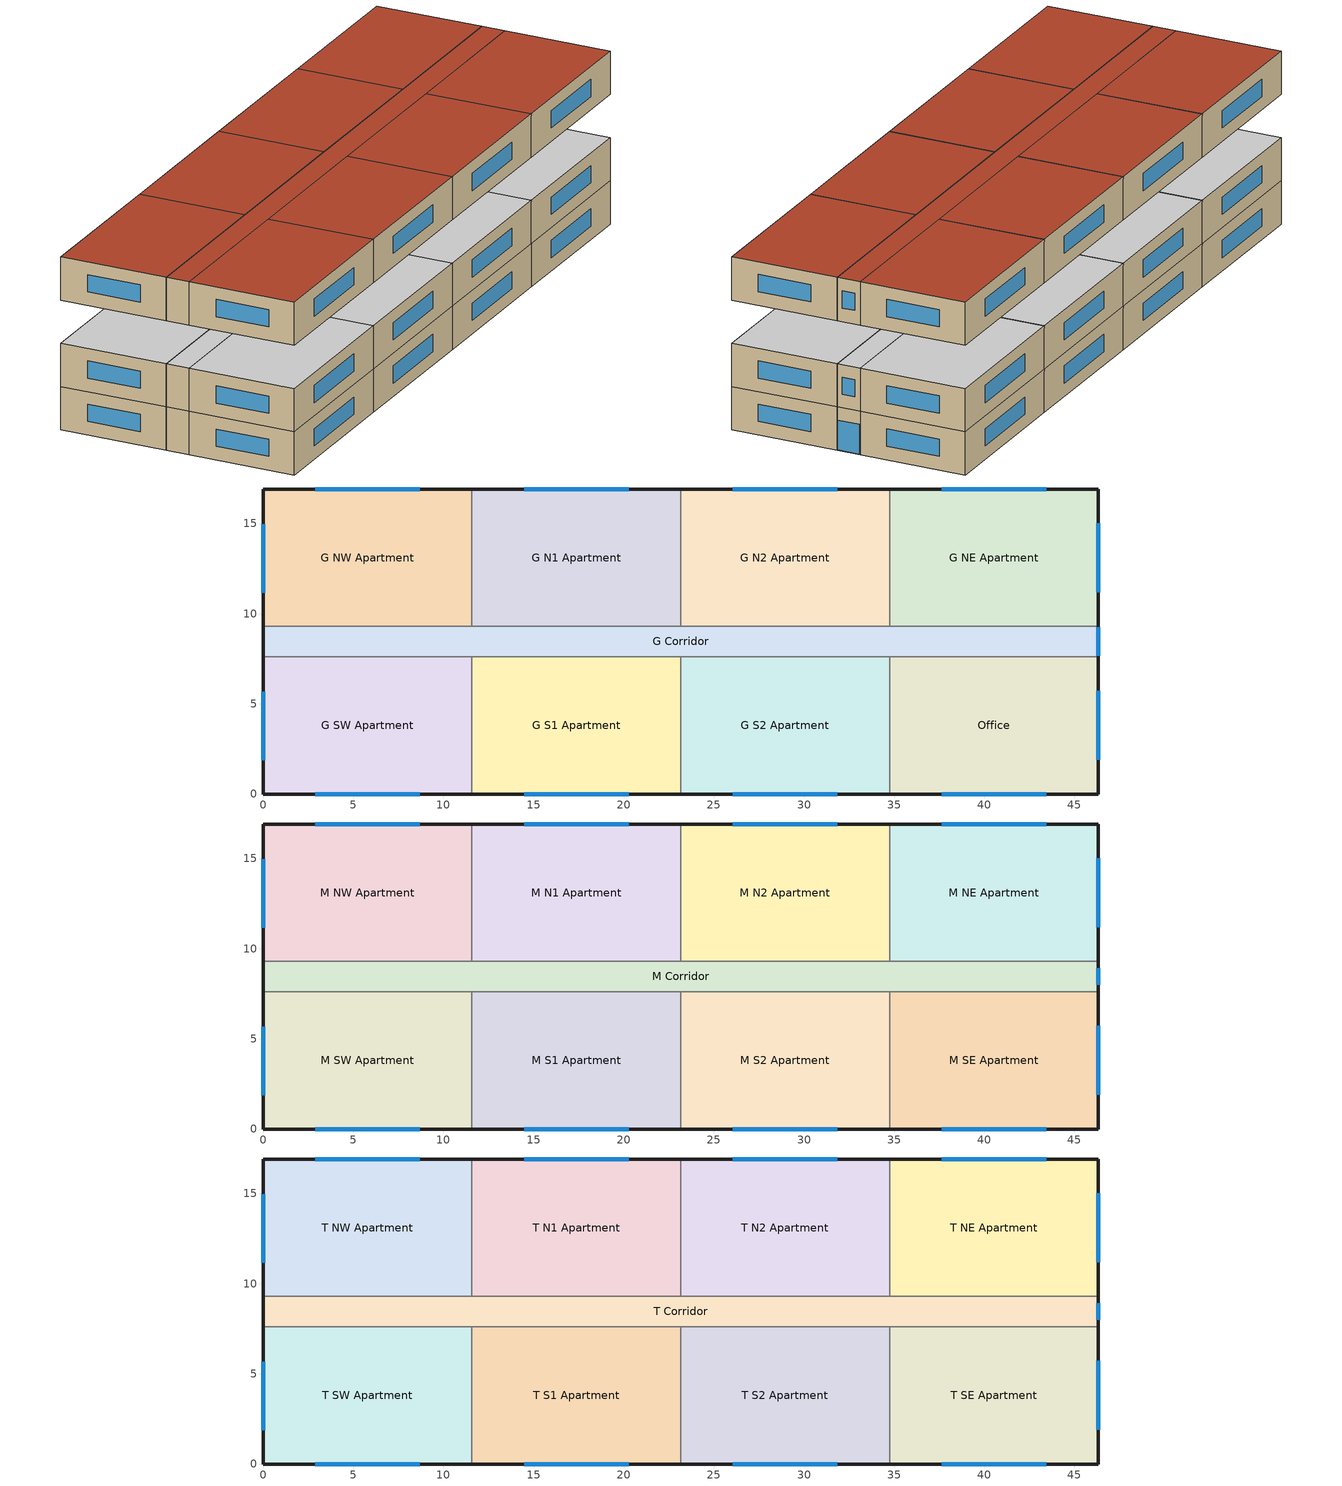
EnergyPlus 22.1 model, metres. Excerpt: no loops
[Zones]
G SW Apartment
 floor ground (gGFloorSWA_Ffactor): 0,7.62 11.58,7.62 11.58,0 0,0 z0
 wall outside (res_ext_wall_grd): 0,7.62 0,0 11.58,0 z0:3.05
 wall to G Corridor (int_wall): 11.58,7.62 0,7.62 z0:3.05
 wall to G S1 Apartment (int_wall): 11.58,0 11.58,7.62 z0:3.05
 window (ResWindow_U_0.5946_SHGC_0.39): 2.9,0 8.69,0 / 0,5.68 0,1.87 z0.95:2.17
 ceiling adiabatic (int_slab_ceiling): 11.58,0 11.58,7.62 0,7.62 0,0 z3.05
G S1 Apartment
 floor ground (gGFloorS1A_Ffactor): 11.58,7.62 23.16,7.62 23.16,0 11.58,0 z0
 wall outside (res_ext_wall_grd): 11.58,0 23.16,0 z0:3.05
 wall to G Corridor (int_wall): 23.16,7.62 11.58,7.62 z0:3.05
 wall to G S2 Apartment (int_wall): 23.16,0 23.16,7.62 z0:3.05
 window (ResWindow_U_0.5946_SHGC_0.39): 14.48,0 20.27,0 z0.95:2.17
 ceiling adiabatic (int_slab_ceiling): 23.16,0 23.16,7.62 11.58,7.62 11.58,0 z3.05
G S2 Apartment
 floor ground (gGFloorS2A_Ffactor): 23.16,7.62 34.75,7.62 34.75,0 23.16,0 z0
 wall outside (res_ext_wall_grd): 23.16,0 34.75,0 z0:3.05
 wall to G Corridor (int_wall): 34.75,7.62 23.16,7.62 z0:3.05
 wall to Office (int_wall): 34.75,0 34.75,7.62 z0:3.05
 window (ResWindow_U_0.5946_SHGC_0.39): 26.06,0 31.85,0 z0.95:2.17
 ceiling adiabatic (int_slab_ceiling): 34.75,0 34.75,7.62 23.16,7.62 23.16,0 z3.05
Office
 floor ground (gGFloorSEA_Ffactor): 34.75,7.62 46.33,7.62 46.33,0 34.75,0 z0
 wall outside (nonres_ext_wall_grd): 34.75,0 46.33,0 46.33,7.62 z0:3.05
 wall to G Corridor (int_wall): 46.33,7.62 34.75,7.62 z0:3.05
 window (NonresWindow_U_0.5946_SHGC_0.25): 37.64,0 43.43,0 / 46.33,1.9 46.33,5.71 z0.95:2.17
 ceiling adiabatic (int_slab_ceiling): 46.33,0 46.33,7.62 34.75,7.62 34.75,0 z3.05
G NW Apartment
 floor ground (gGFloorNWA_Ffactor): 0,16.92 11.58,16.92 11.58,9.3 0,9.3 z0
 wall outside (res_ext_wall_grd): 11.58,16.92 0,16.92 0,9.3 z0:3.05
 wall to G Corridor (int_wall): 0,9.3 11.58,9.3 z0:3.05
 wall to G N1 Apartment (int_wall): 11.58,9.3 11.58,16.92 z0:3.05
 window (ResWindow_U_0.5946_SHGC_0.39): 0,14.97 0,11.16 / 8.69,16.92 2.89,16.92 z0.95:2.17
 ceiling adiabatic (int_slab_ceiling): 11.58,9.3 11.58,16.92 0,16.92 0,9.3 z3.05
G N1 Apartment
 floor ground (gGFloorN1A_Ffactor): 11.58,16.92 23.16,16.92 23.16,9.3 11.58,9.3 z0
 wall outside (res_ext_wall_grd): 23.16,16.92 11.58,16.92 z0:3.05
 wall to G Corridor (int_wall): 11.58,9.3 23.16,9.3 z0:3.05
 wall to G N2 Apartment (int_wall): 23.16,9.3 23.16,16.92 z0:3.05
 window (ResWindow_U_0.5946_SHGC_0.39): 20.27,16.92 14.48,16.92 z0.95:2.17
 ceiling adiabatic (int_slab_ceiling): 23.16,9.3 23.16,16.92 11.58,16.92 11.58,9.3 z3.05
G N2 Apartment
 floor ground (gGFloorN2A_Ffactor): 23.16,16.92 34.75,16.92 34.75,9.3 23.16,9.3 z0
 wall outside (res_ext_wall_grd): 34.75,16.92 23.16,16.92 z0:3.05
 wall to G Corridor (int_wall): 23.16,9.3 34.75,9.3 z0:3.05
 wall to G NE Apartment (int_wall): 34.75,9.3 34.75,16.92 z0:3.05
 window (ResWindow_U_0.5946_SHGC_0.39): 31.85,16.92 26.06,16.92 z0.95:2.17
 ceiling adiabatic (int_slab_ceiling): 34.75,9.3 34.75,16.92 23.16,16.92 23.16,9.3 z3.05
G NE Apartment
 floor ground (gGFloorNEA_Ffactor): 34.75,16.92 46.33,16.92 46.33,9.3 34.75,9.3 z0
 wall outside (res_ext_wall_grd): 46.33,9.3 46.33,16.92 34.75,16.92 z0:3.05
 wall to G Corridor (int_wall): 34.75,9.3 46.33,9.3 z0:3.05
 window (ResWindow_U_0.5946_SHGC_0.39): 46.33,11.2 46.33,15.01 / 43.43,16.92 37.64,16.92 z0.95:2.17
 ceiling adiabatic (int_slab_ceiling): 46.33,9.3 46.33,16.92 34.75,16.92 34.75,9.3 z3.05
G Corridor
 floor ground (gFloorC_Ffactor): 0,9.3 46.33,9.3 46.33,7.62 0,7.62 z0
 wall outside (nonres_ext_wall_grd): 0,9.3 0,7.62 / 46.33,7.62 46.33,9.3 z0:3.05
 window (NonresWindow_U_0.5946_SHGC_0.25): 46.33,7.67 46.33,9.25 z0.03:2.13
 ceiling adiabatic (int_slab_ceiling): 46.33,7.62 46.33,9.3 0,9.3 0,7.62 z3.05
M NW Apartment
 floor adiabatic (ext_slab_8in_with_carpet): 0,16.92 11.58,16.92 11.58,9.3 0,9.3 z3.05
 wall outside (res_ext_wall_mid): 11.58,16.92 0,16.92 0,9.3 z3.05:6.1
 wall to M Corridor (int_wall): 0,9.3 11.58,9.3 z3.05:6.1
 wall to M N1 Apartment (int_wall): 11.58,9.3 11.58,16.92 z3.05:6.1
 window (ResWindow_U_0.5946_SHGC_0.39): 0,14.97 0,11.16 / 8.69,16.92 2.89,16.92 z4:5.22
 ceiling adiabatic (int_slab_ceiling): 11.58,9.3 11.58,16.92 0,16.92 0,9.3 z6.1
M N1 Apartment
 floor adiabatic (ext_slab_8in_with_carpet): 11.58,16.92 23.16,16.92 23.16,9.3 11.58,9.3 z3.05
 wall outside (res_ext_wall_mid): 23.16,16.92 11.58,16.92 z3.05:6.1
 wall to M Corridor (int_wall): 11.58,9.3 23.16,9.3 z3.05:6.1
 wall to M N2 Apartment (int_wall): 23.16,9.3 23.16,16.92 z3.05:6.1
 window (ResWindow_U_0.5946_SHGC_0.39): 20.27,16.92 14.48,16.92 z4:5.22
 ceiling adiabatic (int_slab_ceiling): 23.16,9.3 23.16,16.92 11.58,16.92 11.58,9.3 z6.1
M N2 Apartment
 floor adiabatic (ext_slab_8in_with_carpet): 23.16,16.92 34.75,16.92 34.75,9.3 23.16,9.3 z3.05
 wall outside (res_ext_wall_mid): 34.75,16.92 23.16,16.92 z3.05:6.1
 wall to M Corridor (int_wall): 23.16,9.3 34.75,9.3 z3.05:6.1
 wall to M NE Apartment (int_wall): 34.75,9.3 34.75,16.92 z3.05:6.1
 window (ResWindow_U_0.5946_SHGC_0.39): 31.85,16.92 26.06,16.92 z4:5.22
 ceiling adiabatic (int_slab_ceiling): 34.75,9.3 34.75,16.92 23.16,16.92 23.16,9.3 z6.1
M NE Apartment
 floor adiabatic (ext_slab_8in_with_carpet): 34.75,16.92 46.33,16.92 46.33,9.3 34.75,9.3 z3.05
 wall outside (res_ext_wall_mid): 46.33,9.3 46.33,16.92 34.75,16.92 z3.05:6.1
 wall to M Corridor (int_wall): 34.75,9.3 46.33,9.3 z3.05:6.1
 window (ResWindow_U_0.5946_SHGC_0.39): 46.33,11.2 46.33,15.01 / 43.43,16.92 37.64,16.92 z4:5.22
 ceiling adiabatic (int_slab_ceiling): 46.33,9.3 46.33,16.92 34.75,16.92 34.75,9.3 z6.1
M SW Apartment
 floor adiabatic (ext_slab_8in_with_carpet): 0,7.62 11.58,7.62 11.58,0 0,0 z3.05
 wall outside (res_ext_wall_mid): 0,7.62 0,0 11.58,0 z3.05:6.1
 wall to M Corridor (int_wall): 11.58,7.62 0,7.62 z3.05:6.1
 wall to M S1 Apartment (int_wall): 11.58,0 11.58,7.62 z3.05:6.1
 window (ResWindow_U_0.5946_SHGC_0.39): 2.9,0 8.69,0 / 0,5.68 0,1.87 z4:5.22
 ceiling adiabatic (int_slab_ceiling): 11.58,0 11.58,7.62 0,7.62 0,0 z6.1
M SE Apartment
 floor adiabatic (ext_slab_8in_with_carpet): 34.75,7.62 46.33,7.62 46.33,0 34.75,0 z3.05
 wall outside (res_ext_wall_mid): 34.75,0 46.33,0 46.33,7.62 z3.05:6.1
 wall to M Corridor (int_wall): 46.33,7.62 34.75,7.62 z3.05:6.1
 window (ResWindow_U_0.5946_SHGC_0.39): 37.64,0 43.43,0 / 46.33,1.9 46.33,5.71 z4:5.22
 ceiling adiabatic (int_slab_ceiling): 46.33,0 46.33,7.62 34.75,7.62 34.75,0 z6.1
M S1 Apartment
 floor adiabatic (ext_slab_8in_with_carpet): 11.58,7.62 23.16,7.62 23.16,0 11.58,0 z3.05
 wall outside (res_ext_wall_mid): 11.58,0 23.16,0 z3.05:6.1
 wall to M Corridor (int_wall): 23.16,7.62 11.58,7.62 z3.05:6.1
 wall to M S2 Apartment (int_wall): 23.16,0 23.16,7.62 z3.05:6.1
 window (ResWindow_U_0.5946_SHGC_0.39): 14.48,0 20.27,0 z4:5.22
 ceiling adiabatic (int_slab_ceiling): 23.16,0 23.16,7.62 11.58,7.62 11.58,0 z6.1
M S2 Apartment
 floor adiabatic (ext_slab_8in_with_carpet): 23.16,7.62 34.75,7.62 34.75,0 23.16,0 z3.05
 wall outside (res_ext_wall_mid): 23.16,0 34.75,0 z3.05:6.1
 wall to M Corridor (int_wall): 34.75,7.62 23.16,7.62 z3.05:6.1
 wall to M SE Apartment (int_wall): 34.75,0 34.75,7.62 z3.05:6.1
 window (ResWindow_U_0.5946_SHGC_0.39): 26.06,0 31.85,0 z4:5.22
 ceiling adiabatic (int_slab_ceiling): 34.75,0 34.75,7.62 23.16,7.62 23.16,0 z6.1
M Corridor
 floor adiabatic (ext_slab_8in_with_carpet): 0,9.3 46.33,9.3 46.33,7.62 0,7.62 z3.05
 wall outside (nonres_ext_wall_mid): 0,9.3 0,7.62 / 46.33,7.62 46.33,9.3 z3.05:6.1
 window (NonresWindow_U_0.5946_SHGC_0.25): 46.33,8 46.33,8.91 z4:5.22
 ceiling adiabatic (int_slab_ceiling): 46.33,7.62 46.33,9.3 0,9.3 0,7.62 z6.1
T NW Apartment
 floor adiabatic (ext_slab_8in_with_carpet): 0,16.92 11.58,16.92 11.58,9.3 0,9.3 z9.14
 wall outside (res_ext_wall_top): 11.58,16.92 0,16.92 0,9.3 z9.14:12.19
 wall to T Corridor (int_wall): 0,9.3 11.58,9.3 z9.14:12.19
 wall to T N1 Apartment (int_wall): 11.58,9.3 11.58,16.92 z9.14:12.19
 window (ResWindow_U_0.5946_SHGC_0.39): 0,14.97 0,11.16 / 8.69,16.92 2.89,16.92 z10.1:11.32
 roof outside (res_roof): 11.58,9.3 11.58,16.92 0,16.92 0,9.3 z12.19
T N1 Apartment
 floor adiabatic (ext_slab_8in_with_carpet): 11.58,16.92 23.16,16.92 23.16,9.3 11.58,9.3 z9.14
 wall outside (res_ext_wall_top): 23.16,16.92 11.58,16.92 z9.14:12.19
 wall to T Corridor (int_wall): 11.58,9.3 23.16,9.3 z9.14:12.19
 wall to T N2 Apartment (int_wall): 23.16,9.3 23.16,16.92 z9.14:12.19
 window (ResWindow_U_0.5946_SHGC_0.39): 20.27,16.92 14.48,16.92 z10.1:11.32
 roof outside (res_roof): 23.16,9.3 23.16,16.92 11.58,16.92 11.58,9.3 z12.19
T N2 Apartment
 floor adiabatic (ext_slab_8in_with_carpet): 23.16,16.92 34.75,16.92 34.75,9.3 23.16,9.3 z9.14
 wall outside (res_ext_wall_top): 34.75,16.92 23.16,16.92 z9.14:12.19
 wall to T Corridor (int_wall): 23.16,9.3 34.75,9.3 z9.14:12.19
 wall to T NE Apartment (int_wall): 34.75,9.3 34.75,16.92 z9.14:12.19
 window (ResWindow_U_0.5946_SHGC_0.39): 31.85,16.92 26.06,16.92 z10.1:11.32
 roof outside (res_roof): 34.75,9.3 34.75,16.92 23.16,16.92 23.16,9.3 z12.19
T NE Apartment
 floor adiabatic (ext_slab_8in_with_carpet): 34.75,16.92 46.33,16.92 46.33,9.3 34.75,9.3 z9.14
 wall outside (res_ext_wall_top): 46.33,9.3 46.33,16.92 34.75,16.92 z9.14:12.19
 wall to T Corridor (int_wall): 34.75,9.3 46.33,9.3 z9.14:12.19
 window (ResWindow_U_0.5946_SHGC_0.39): 46.33,11.2 46.33,15.01 / 43.43,16.92 37.64,16.92 z10.1:11.32
 roof outside (res_roof): 46.33,9.3 46.33,16.92 34.75,16.92 34.75,9.3 z12.19
T SW Apartment
 floor adiabatic (ext_slab_8in_with_carpet): 0,7.62 11.58,7.62 11.58,0 0,0 z9.14
 wall outside (res_ext_wall_top): 0,7.62 0,0 11.58,0 z9.14:12.19
 wall to T Corridor (int_wall): 11.58,7.62 0,7.62 z9.14:12.19
 wall to T S1 Apartment (int_wall): 11.58,0 11.58,7.62 z9.14:12.19
 window (ResWindow_U_0.5946_SHGC_0.39): 2.9,0 8.69,0 / 0,5.68 0,1.87 z10.1:11.32
 roof outside (res_roof): 11.58,0 11.58,7.62 0,7.62 0,0 z12.19
T SE Apartment
 floor adiabatic (ext_slab_8in_with_carpet): 34.75,7.62 46.33,7.62 46.33,0 34.75,0 z9.14
 wall outside (res_ext_wall_top): 34.75,0 46.33,0 46.33,7.62 z9.14:12.19
 wall to T Corridor (int_wall): 46.33,7.62 34.75,7.62 z9.14:12.19
 window (ResWindow_U_0.5946_SHGC_0.39): 37.64,0 43.43,0 / 46.33,1.9 46.33,5.71 z10.1:11.32
 roof outside (res_roof): 46.33,0 46.33,7.62 34.75,7.62 34.75,0 z12.19
T S1 Apartment
 floor adiabatic (ext_slab_8in_with_carpet): 11.58,7.62 23.16,7.62 23.16,0 11.58,0 z9.14
 wall outside (res_ext_wall_top): 11.58,0 23.16,0 z9.14:12.19
 wall to T Corridor (int_wall): 23.16,7.62 11.58,7.62 z9.14:12.19
 wall to T S2 Apartment (int_wall): 23.16,0 23.16,7.62 z9.14:12.19
 window (ResWindow_U_0.5946_SHGC_0.39): 14.48,0 20.27,0 z10.1:11.32
 roof outside (res_roof): 23.16,0 23.16,7.62 11.58,7.62 11.58,0 z12.19
T S2 Apartment
 floor adiabatic (ext_slab_8in_with_carpet): 23.16,7.62 34.75,7.62 34.75,0 23.16,0 z9.14
 wall outside (res_ext_wall_top): 23.16,0 34.75,0 z9.14:12.19
 wall to T Corridor (int_wall): 34.75,7.62 23.16,7.62 z9.14:12.19
 wall to T SE Apartment (int_wall): 34.75,0 34.75,7.62 z9.14:12.19
 window (ResWindow_U_0.5946_SHGC_0.39): 26.06,0 31.85,0 z10.1:11.32
 roof outside (res_roof): 34.75,0 34.75,7.62 23.16,7.62 23.16,0 z12.19
T Corridor
 floor adiabatic (ext_slab_8in_with_carpet): 0,9.3 46.33,9.3 46.33,7.62 0,7.62 z9.14
 wall outside (nonres_ext_wall_top): 0,9.3 0,7.62 / 46.33,7.62 46.33,9.3 z9.14:12.19
 window (NonresWindow_U_0.5946_SHGC_0.25): 46.33,8 46.33,8.91 z10.1:11.32
 roof outside (nonres_roof): 46.33,7.62 46.33,9.3 0,9.3 0,7.62 z12.19
[Building]
ApartmentMidRise: North Axis {deg}=0; Terrain=City; Loads Convergence Tolerance Value {W}=0.04; Temperature Convergence Tolerance Value {deltaC}=0.4; Solar Distribution=FullExterior; Maximum Number of Warmup Days=25; Minimum Number of Warmup Days=6
[Site:Location]
Site:Location=Atlanta-Hartsfield.Jackson.Intl.AP_GA_USA WMO=722190; Latitude {N+ S-}=33.64; Longitude {W- E+}=-84.43; Time Zone Relative to GMT {GMT+/-}=-5; Elevation {m}=313
[SizingPeriod:DesignDay] Day of Month=21; Dry-Bulb Temperature Range Modifier Type=DefaultMultipliers; Humidity Condition Type=Wetbulb; Barometric Pressure {Pa}=97621; Rain {Yes/No}=No; Snow on ground {Yes/No}=No; Daylight Savings Time Indicator=No
Name | Month | Day Type | Maximum Dry-Bulb Temperature {C} | Daily Dry-Bulb Temperature Range {C} | Wetbulb at Maximum Dry-Bulb {C} | Wind Speed {m/s} design conditions vs. traditional 6.71 m/s (15 mph) | Wind Direction {Degrees; N=0, S=180} | Solar Model Indicator | Clearness {0.0 to 1.1} | Wind Speed {m/s} design conditions vs. traditional 3.35 m/s (7mph) | ASHRAE Clear Sky Optical Depth for Beam Irradiance (taub) | ASHRAE Clear Sky Optical Depth for Diffuse Irradiance (taud)
Atlanta-Hartsfield.Jackson.Intl.AP_GA_USA Ann Htg 99.6% Condns DB | 1 | WinterDesignDay | -6.3 | 0 | -6.3 | 5.3 | 320 | ASHRAEClearSky | 0
Atlanta-Hartsfield.Jackson.Intl.AP_GA_USA Ann Clg .4% Condns DB=>MWB | 7 | SummerDesignDay | 34.4 | 9.5 | 23.5 |  | 300 | ASHRAETau |  | 4 | 0.556 | 1.779
[Site:WaterMainsTemperature]
Calculation Method=Correlation; Annual average outdoor air temperature {C}=16.6; Maximum difference in monthly average outdoor air temperatures {C}=22.5
[Site:GroundTemperature:FCfactorMethod]
January Ground Temperature {C}=16; February Ground Temperature {C}=11.9; March Ground Temperature {C}=7.7; April Ground Temperature {C}=4; May Ground Temperature {C}=7.9; June Ground Temperature {C}=13.8; July Ground Temperature {C}=17.2; August Ground Temperature {C}=20.8; September Ground Temperature {C}=24.8; October Ground Temperature {C}=26.1; November Ground Temperature {C}=26.5; December Ground Temperature {C}=22.5
[Material]
Name | Roughness | Thickness {m} | Conductivity {W/m-K} | Density {kg/m3} | Specific Heat {J/kg-K} | Thermal Absorptance | Solar Absorptance | Visible Absorptance | Absorptance:Thermal | Absorptance:Solar | Absorptance:Visible
Std Wood 6inch | MediumSmooth | 0.15 | 0.12 | 540 | 1210 | 0.9 | 0.7 | 0.7
F07 25mm stucco | Smooth | 0.0254 | 0.72 | 1856 | 840 | 0.9 | 0.7 | 0.7
F08 Metal surface | Smooth | 0.0008 | 45.28 | 7824 | 500
F13 Built-up roofing | Rough | 0.0095 | 0.16 | 1120 | 1460 |  |  |  | 0.9 | 0.7
G01 13mm gypsum board | Smooth | 0.0127 | 0.16 | 800 | 1090 |  |  |  | 0.9 | 0.7 | 0.5
G01 16mm gypsum board | MediumSmooth | 0.0159 | 0.16 | 800 | 1090
100mm Normalweight concrete floor | MediumRough | 0.1016 | 2.31 | 2322 | 832
200mm Normalweight concrete floor | MediumRough | 0.2032 | 2.31 | 2322 | 832
[Material:NoMass]
CP02 CARPET PAD: VeryRough, 0.21648, 0.9, 0.7, 0.8
Nonres_Roof_Insulation; Res_Roof_Insulation: MediumSmooth, 2.59864, 0.9, 0.7, 0.7
Nonres_Exterior_Wall_Insulation_grd: MediumSmooth, 0.632201, 0.9, 0.7, 0.7
Nonres_Exterior_Wall_Insulation_mid: MediumSmooth, 0.620274, 0.9, 0.7, 0.7
Nonres_Exterior_Wall_Insulation_top: MediumSmooth, 0.465178, 0.9, 0.7, 0.7
Res_Exterior_Wall_Insulation_grd: MediumSmooth, 0.93694, 0.9, 0.7, 0.7
Res_Exterior_Wall_Insulation_mid: MediumSmooth, 0.916855, 0.9, 0.7, 0.7
Res_Exterior_Wall_Insulation_top: MediumSmooth, 0.667952, 0.9, 0.7, 0.7
[Construction]
InteriorFurnishings: Std Wood 6inch
int_wall: G01 13mm gypsum board, G01 13mm gypsum board
ext_slab_8in_with_carpet: 200mm Normalweight concrete floor, CP02 CARPET PAD
int_slab_ceiling: CP02 CARPET PAD, 100mm Normalweight concrete floor
nonres_roof: F13 Built-up roofing, Nonres_Roof_Insulation, F08 Metal surface
res_roof: F13 Built-up roofing, Res_Roof_Insulation, F08 Metal surface
nonres_ext_wall_grd: F07 25mm stucco, G01 16mm gypsum board, Nonres_Exterior_Wall_Insulation_grd, G01 16mm gypsum board
nonres_ext_wall_mid: F07 25mm stucco, G01 16mm gypsum board, Nonres_Exterior_Wall_Insulation_mid, G01 16mm gypsum board
nonres_ext_wall_top: F07 25mm stucco, G01 16mm gypsum board, Nonres_Exterior_Wall_Insulation_top, G01 16mm gypsum board
res_ext_wall_grd: F07 25mm stucco, G01 16mm gypsum board, Res_Exterior_Wall_Insulation_grd, G01 16mm gypsum board
res_ext_wall_mid: F07 25mm stucco, G01 16mm gypsum board, Res_Exterior_Wall_Insulation_mid, G01 16mm gypsum board
res_ext_wall_top: F07 25mm stucco, G01 16mm gypsum board, Res_Exterior_Wall_Insulation_top, G01 16mm gypsum board
NonresWindow_U_0.5946_SHGC_0.25: Nonres Window Glazing Layer
ResWindow_U_0.5946_SHGC_0.39: Res Window Glazing Layer
[WindowMaterial:SimpleGlazingSystem] U-Factor {W/m2-K}=3.37629
Name | Solar Heat Gain Coefficient | Visible Transmittance
Nonres Window Glazing Layer | 0.25 | 0.25
Res Window Glazing Layer | 0.39 | 0.39
[Construction:FfactorGroundFloor] F-Factor {W/m-K}=1.26363
Name | Area {m2} | PerimeterExposed {m}
gFloorC_Ffactor | 77.6585 | 3.3526
gGFloorN1A_Ffactor; gGFloorN2A_Ffactor; gGFloorS1A_Ffactor; gGFloorS2A_Ffactor | 88.2487 | 11.5818
gGFloorNEA_Ffactor; gGFloorNWA_Ffactor; gGFloorSWA_Ffactor; gGFloorSEA_Ffactor | 88.2487 | 19.2014
[Zone] Type=1; Multiplier=1
G SW Apartment; G NW Apartment; Office; G NE Apartment; G N1 Apartment; G N2 Apartment; G S1 Apartment; G S2 Apartment; M SW Apartment; M NW Apartment; M SE Apartment; M NE Apartment; M N1 Apartment; M N2 Apartment; M S1 Apartment; M S2 Apartment; T SW Apartment; T NW Apartment; T SE Apartment; T NE Apartment; T N1 Apartment; T N2 Apartment; T S1 Apartment; T S2 Apartment; T Corridor; G Corridor; M Corridor
[InternalMass] Construction=InteriorFurnishings
Name | Zone or ZoneList | Surface Area {m2}
G InternalMass SWA | G SW Apartment | 88.2493
G InternalMass NWA | G NW Apartment | 88.2493
G InternalMass SEA | Office | 88.2493
G InternalMass NEA | G NE Apartment | 88.2493
G InternalMass N1A | G N1 Apartment | 88.2493
G InternalMass N2A | G N2 Apartment | 88.2493
G InternalMass S1A | G S1 Apartment | 88.2493
G InternalMass S2A | G S2 Apartment | 88.2493
M InternalMass SWA | M SW Apartment | 176.499
M InternalMass NWA | M NW Apartment | 176.499
M InternalMass SEA | M SE Apartment | 176.499
M InternalMass NEA | M NE Apartment | 176.499
M InternalMass N1A | M N1 Apartment | 176.499
M InternalMass N2A | M N2 Apartment | 176.499
M InternalMass S1A | M S1 Apartment | 176.499
M InternalMass S2A | M S2 Apartment | 176.499
T InternalMass SWA | T SW Apartment | 88.2493
T InternalMass NWA | T NW Apartment | 88.2493
T InternalMass SEA | T SE Apartment | 88.2493
T InternalMass NEA | T NE Apartment | 88.2493
T InternalMass N1A | T N1 Apartment | 88.2493
T InternalMass N2A | T N2 Apartment | 88.2493
T InternalMass S1A | T S1 Apartment | 88.2493
T InternalMass S2A | T S2 Apartment | 88.2493
[People] Fraction Radiant=1; Sensible Heat Fraction=autosize; Activity Level Schedule=Activity Schedule
Name | Zone or ZoneList or Space or SpaceList | Number of People Schedule | Number of People Calculation Method | Number of People | Floor Area per Person {m2/person}
Occup_GSW | G SW Apartment | OCC_APT_SCH_WORKING_FAMILY | People | 2.5
Occup_GNW | G NW Apartment | OCC_APT_SCH_STAY_HOME_FAMILY | People | 2.5
Occup_Office | Office | OCC_OFF_w_SB_SCH | Area/Person |  | 18.5806
Occup_GNE | G NE Apartment | OCC_APT_SCH_STAY_HOME_FAMILY | People | 2.5
Occup_GN1 | G N1 Apartment | OCC_APT_SCH_STAY_HOME_FAMILY | People | 2.5
Occup_GN2 | G N2 Apartment | OCC_APT_SCH_STAY_HOME_FAMILY | People | 2.5
Occup_GS1 | G S1 Apartment | OCC_APT_SCH_WORKING_FAMILY | People | 2.5
Occup_GS2 | G S2 Apartment | OCC_APT_SCH_WORKING_FAMILY | People | 2.5
Occup_MSW | M SW Apartment | OCC_APT_SCH_WORKING_FAMILY | People | 2.5
Occup_MNW | M NW Apartment | OCC_APT_SCH_STAY_HOME_FAMILY | People | 2.5
Occup_MSE | M SE Apartment | OCC_APT_SCH_WORKING_FAMILY | People | 2.5
Occup_MNE | M NE Apartment | OCC_APT_SCH_STAY_HOME_FAMILY | People | 2.5
Occup_MN1 | M N1 Apartment | OCC_APT_SCH_STAY_HOME_FAMILY | People | 2.5
Occup_MN2 | M N2 Apartment | OCC_APT_SCH_STAY_HOME_FAMILY | People | 2.5
Occup_MS1 | M S1 Apartment | OCC_APT_SCH_WORKING_FAMILY | People | 2.5
Occup_MS2 | M S2 Apartment | OCC_APT_SCH_WORKING_FAMILY | People | 2.5
Occup_TSW | T SW Apartment | OCC_APT_SCH_WORKING_FAMILY | People | 2.5
Occup_TNW | T NW Apartment | OCC_APT_SCH_STAY_HOME_FAMILY | People | 2.5
Occup_TSE | T SE Apartment | OCC_APT_SCH_WORKING_FAMILY | People | 2.5
Occup_TNE | T NE Apartment | OCC_APT_SCH_STAY_HOME_FAMILY | People | 2.5
Occup_TN1 | T N1 Apartment | OCC_APT_SCH_STAY_HOME_FAMILY | People | 2.5
Occup_TN2 | T N2 Apartment | OCC_APT_SCH_STAY_HOME_FAMILY | People | 2.5
Occup_TS1 | T S1 Apartment | OCC_APT_SCH_WORKING_FAMILY | People | 2.5
Occup_TS2 | T S2 Apartment | OCC_APT_SCH_WORKING_FAMILY | People | 2.5
Occup_T CORRIDOR | T Corridor | OCC_APT_SCH_CORRIDOR | People | 4.18
Occup_G CORRIDOR | G Corridor | OCC_APT_SCH_CORRIDOR | People | 4.18
Occup_M CORRIDOR | M Corridor | OCC_APT_SCH_CORRIDOR | People | 4.18
[Lights] Design Level Calculation Method=Watts/Area; Return Air Fraction=0; Fraction Radiant=0.6; Fraction Visible=0.2; Fraction Replaceable=1; Return Air Fraction Calculated from Plenum Temperature=No
Name | Zone or ZoneList or Space or SpaceList | Schedule | Watts per Zone Floor Area {W/m2} | Zone or ZoneList
Lighting_hardwired_GSW | G SW Apartment | ltg_sch_apartment_hardwired | 16.46877
Lighting_hardwired_GNW | G NW Apartment | ltg_sch_apartment_hardwired | 16.46877
Lighting_hardwired_Office | Office | ltg_sch_office | 11.84029
Lighting_hardwired_GNE | G NE Apartment | ltg_sch_apartment_hardwired | 16.46877
Lighting_hardwired_GN1 | G N1 Apartment | ltg_sch_apartment_hardwired | 16.46877
Lighting_hardwired_GN2 | G N2 Apartment | ltg_sch_apartment_hardwired | 16.46877
Lighting_hardwired_GS1 | G S1 Apartment | ltg_sch_apartment_hardwired | 16.46877
Lighting_hardwired_GS2 | G S2 Apartment | ltg_sch_apartment_hardwired | 16.46877
Lighting_hardwired_MSW | M SW Apartment | ltg_sch_apartment_hardwired | 16.46877
Lighting_hardwired_MNW | M NW Apartment | ltg_sch_apartment_hardwired | 16.46877
Lighting_hardwired_MSE | M SE Apartment | ltg_sch_apartment_hardwired | 16.46877
Lighting_hardwired_MNE | M NE Apartment | ltg_sch_apartment_hardwired | 16.46877
Lighting_hardwired_MN1 | M N1 Apartment | ltg_sch_apartment_hardwired | 16.46877
Lighting_hardwired_MN2 | M N2 Apartment | ltg_sch_apartment_hardwired | 16.46877
Lighting_hardwired_MS1 | M S1 Apartment | ltg_sch_apartment_hardwired | 16.46877
Lighting_hardwired_MS2 | M S2 Apartment | ltg_sch_apartment_hardwired | 16.46877
Lighting_hardwired_TSW | T SW Apartment | ltg_sch_apartment_hardwired | 16.46877
Lighting_hardwired_TNW | T NW Apartment | ltg_sch_apartment_hardwired | 16.46877
Lighting_hardwired_TSE | T SE Apartment | ltg_sch_apartment_hardwired | 16.46877
Lighting_hardwired_TNE | T NE Apartment | ltg_sch_apartment_hardwired | 16.46877
Lighting_hardwired_TN1 | T N1 Apartment | ltg_sch_apartment_hardwired | 16.46877
Lighting_hardwired_TN2 | T N2 Apartment | ltg_sch_apartment_hardwired | 16.46877
Lighting_hardwired_TS1 | T S1 Apartment | ltg_sch_apartment_hardwired | 16.46877
Lighting_hardwired_TS2 | T S2 Apartment | ltg_sch_apartment_hardwired | 16.46877
Lighting_hardwired_GC | G Corridor | ltg_sch_corridor | 5.81832
Lighting_hardwired_MC | M Corridor | ltg_sch_corridor | 5.81832
Lighting_hardwired_TC | T Corridor | ltg_sch_corridor | 5.81832
Lighting_plugin_GSW | G SW Apartment | ltg_sch_apartment_plugin | 0.96875
Lighting_plugin_GNW |  | ltg_sch_apartment_plugin | 0.96875 | G NW Apartment
Lighting_plugin_GNE |  | ltg_sch_apartment_plugin | 0.96875 | G NE Apartment
Lighting_plugin_GN1 |  | ltg_sch_apartment_plugin | 0.96875 | G N1 Apartment
Lighting_plugin_GN2 |  | ltg_sch_apartment_plugin | 0.96875 | G N2 Apartment
Lighting_plugin_GS1 |  | ltg_sch_apartment_plugin | 0.96875 | G S1 Apartment
Lighting_plugin_GS2 |  | ltg_sch_apartment_plugin | 0.96875 | G S2 Apartment
Lighting_plugin_MSW |  | ltg_sch_apartment_plugin | 0.96875 | M SW Apartment
Lighting_plugin_MNW |  | ltg_sch_apartment_plugin | 0.96875 | M NW Apartment
Lighting_plugin_MSE |  | ltg_sch_apartment_plugin | 0.96875 | M SE Apartment
Lighting_plugin_MNE |  | ltg_sch_apartment_plugin | 0.96875 | M NE Apartment
Lighting_plugin_MN1 |  | ltg_sch_apartment_plugin | 0.96875 | M N1 Apartment
Lighting_plugin_MN2 |  | ltg_sch_apartment_plugin | 0.96875 | M N2 Apartment
Lighting_plugin_MS1 |  | ltg_sch_apartment_plugin | 0.96875 | M S1 Apartment
Lighting_plugin_MS2 |  | ltg_sch_apartment_plugin | 0.96875 | M S2 Apartment
Lighting_plugin_TSW |  | ltg_sch_apartment_plugin | 0.96875 | T SW Apartment
Lighting_plugin_TNW |  | ltg_sch_apartment_plugin | 0.96875 | T NW Apartment
Lighting_plugin_TSE |  | ltg_sch_apartment_plugin | 0.96875 | T SE Apartment
Lighting_plugin_TNE |  | ltg_sch_apartment_plugin | 0.96875 | T NE Apartment
Lighting_plugin_TN1 | T N1 Apartment | ltg_sch_apartment_plugin | 0.96875
Lighting_plugin_TN2 | T N2 Apartment | ltg_sch_apartment_plugin | 0.96875
Lighting_plugin_TS1 | T S1 Apartment | ltg_sch_apartment_plugin | 0.96875
Lighting_plugin_TS2 | T S2 Apartment | ltg_sch_apartment_plugin | 0.96875
[ElectricEquipment] Fraction Latent=0
Name | Zone or ZoneList or Space or SpaceList | Schedule | Design Level Calculation Method | Watts per Zone Floor Area {W/m2} | Fraction Radiant | Fraction Lost | Design Level {W}
Plug_GSW | G SW Apartment | EQP_APT_SCH | Watts/Area | 6.67 | 0.5 | 0
Plug_GNW | G NW Apartment | EQP_APT_SCH | Watts/Area | 6.67 | 0.5 | 0
Plug_Office | Office | EQP_OFF_SCH | Watts/Area | 6.67 | 0.5 | 0
Plug_GNE | G NE Apartment | EQP_APT_SCH | Watts/Area | 6.67 | 0.5 | 0
Plug_GN1 | G N1 Apartment | EQP_APT_SCH | Watts/Area | 6.67 | 0.5 | 0
Plug_GN2 | G N2 Apartment | EQP_APT_SCH | Watts/Area | 6.67 | 0.5 | 0
Plug_GS1 | G S1 Apartment | EQP_APT_SCH | Watts/Area | 6.67 | 0.5 | 0
Plug_GS2 | G S2 Apartment | EQP_APT_SCH | Watts/Area | 6.67 | 0.5 | 0
Plug_MSW | M SW Apartment | EQP_APT_SCH | Watts/Area | 6.67 | 0.5 | 0
Plug_MNW | M NW Apartment | EQP_APT_SCH | Watts/Area | 6.67 | 0.5 | 0
Plug_MSE | M SE Apartment | EQP_APT_SCH | Watts/Area | 6.67 | 0.5 | 0
Plug_MNE | M NE Apartment | EQP_APT_SCH | Watts/Area | 6.67 | 0.5 | 0
Plug_MN1 | M N1 Apartment | EQP_APT_SCH | Watts/Area | 6.67 | 0.5 | 0
Plug_MN2 | M N2 Apartment | EQP_APT_SCH | Watts/Area | 6.67 | 0.5 | 0
Plug_MS1 | M S1 Apartment | EQP_APT_SCH | Watts/Area | 6.67 | 0.5 | 0
Plug_MS2 | M S2 Apartment | EQP_APT_SCH | Watts/Area | 6.67 | 0.5 | 0
Plug_TSW | T SW Apartment | EQP_APT_SCH | Watts/Area | 6.67 | 0.5 | 0
Plug_TNW | T NW Apartment | EQP_APT_SCH | Watts/Area | 6.67 | 0.5 | 0
Plug_TSE | T SE Apartment | EQP_APT_SCH | Watts/Area | 6.67 | 0.5 | 0
Plug_TNE | T NE Apartment | EQP_APT_SCH | Watts/Area | 6.67 | 0.5 | 0
Plug_TN1 | T N1 Apartment | EQP_APT_SCH | Watts/Area | 6.67 | 0.5 | 0
Plug_TN2 | T N2 Apartment | EQP_APT_SCH | Watts/Area | 6.67 | 0.5 | 0
Plug_TS1 | T S1 Apartment | EQP_APT_SCH | Watts/Area | 6.67 | 0.5 | 0
Plug_TS2 | T S2 Apartment | EQP_APT_SCH | Watts/Area | 6.67 | 0.5 | 0
G Corridor_Elevators_Equip | G Corridor | BLDG_ELEVATORS | EquipmentLevel |  | 0 | 0.95 | 8012.15
Elevators_Lights_Fan | G Corridor | ELEV_LIGHT_FAN_SCH_24_7 | EquipmentLevel |  | 0 | 0.95 | 162
[ZoneInfiltration:DesignFlowRate] Temperature Term Coefficient=0; Velocity Squared Term Coefficient=0
Name | Zone or ZoneList | Schedule | Design Flow Rate Calculation Method | Design Flow Rate {m3/s} | Flow per Exterior Surface Area {m3/s-m2} | Constant Term Coefficient | Velocity Term Coefficient
Infil_GSW | G SW Apartment | INF_APT_SCH | Flow/ExteriorWallArea | 0 | 0.00102523 | 0 | 0.224
Infil_GNW | G NW Apartment | INF_APT_SCH | Flow/ExteriorWallArea | 0 | 0.00102523 | 0 | 0.224
Infil_Office | Office | INF_OFF_SCH | Flow/ExteriorWallArea | 0 | 0.00102523 | 0 | 0.224
Infil_GNE | G NE Apartment | INF_APT_SCH | Flow/ExteriorWallArea | 0 | 0.00102523 | 0 | 0.224
Infil_GN1 | G N1 Apartment | INF_APT_SCH | Flow/ExteriorWallArea | 0 | 0.00102523 | 0 | 0.224
Infil_GN2 | G N2 Apartment | INF_APT_SCH | Flow/ExteriorWallArea | 0 | 0.00102523 | 0 | 0.224
Infil_GS1 | G S1 Apartment | INF_APT_SCH | Flow/ExteriorWallArea | 0 | 0.00102523 | 0 | 0.224
Infil_GS2 | G S2 Apartment | INF_APT_SCH | Flow/ExteriorWallArea | 0 | 0.00102523 | 0 | 0.224
Infil_MSW | M SW Apartment | INF_APT_SCH | Flow/ExteriorWallArea | 0 | 0.00102523 | 0 | 0.224
Infil_MNW | M NW Apartment | INF_APT_SCH | Flow/ExteriorWallArea | 0 | 0.00102523 | 0 | 0.224
Infil_MSE | M SE Apartment | INF_APT_SCH | Flow/ExteriorWallArea | 0 | 0.00102523 | 0 | 0.224
Infil_MNE | M NE Apartment | INF_APT_SCH | Flow/ExteriorWallArea | 0 | 0.00102523 | 0 | 0.224
Infil_MN1 | M N1 Apartment | INF_APT_SCH | Flow/ExteriorWallArea | 0 | 0.00102523 | 0 | 0.224
Infil_MN2 | M N2 Apartment | INF_APT_SCH | Flow/ExteriorWallArea | 0 | 0.00102523 | 0 | 0.224
Infil_MS1 | M S1 Apartment | INF_APT_SCH | Flow/ExteriorWallArea | 0 | 0.00102523 | 0 | 0.224
Infil_MS2 | M S2 Apartment | INF_APT_SCH | Flow/ExteriorWallArea | 0 | 0.00102523 | 0 | 0.224
Infil_SW | T SW Apartment | INF_APT_SCH | Flow/ExteriorWallArea | 0 | 0.00102523 | 0 | 0.224
Infil_NW | T NW Apartment | INF_APT_SCH | Flow/ExteriorWallArea | 0 | 0.00102523 | 0 | 0.224
Infil_SE | T SE Apartment | INF_APT_SCH | Flow/ExteriorWallArea | 0 | 0.00102523 | 0 | 0.224
Infil_NE | T NE Apartment | INF_APT_SCH | Flow/ExteriorWallArea | 0 | 0.00102523 | 0 | 0.224
Infil_TN1 | T N1 Apartment | INF_APT_SCH | Flow/ExteriorWallArea | 0 | 0.00102523 | 0 | 0.224
Infil_TN2 | T N2 Apartment | INF_APT_SCH | Flow/ExteriorWallArea | 0 | 0.00102523 | 0 | 0.224
Infil_TS1 | T S1 Apartment | INF_APT_SCH | Flow/ExteriorWallArea | 0 | 0.00102523 | 0 | 0.224
Infil_TS2 | T S2 Apartment | INF_APT_SCH | Flow/ExteriorWallArea | 0 | 0.00102523 | 0 | 0.224
Infil_GC | G Corridor | INF_COR_SCH | Flow/ExteriorWallArea | 0 | 0.00102523 | 0 | 0.224
Door_Infil_GC | G Corridor | INFIL_Door_Opening_SCH | Flow/Zone | 0.520558 |  | 1 | 0
Infil_MC | M Corridor | INF_COR_SCH | Flow/ExteriorWallArea | 0 | 0.00102523 | 0 | 0.224
Infil_TC | T Corridor | INF_COR_SCH | Flow/ExteriorWallArea | 0 | 0.00102523 | 0 | 0.224
[Exterior:Lights]
Facade Lighting: Schedule=Exterior_Lgt_ALWAYS_ON; Design Level {W}=5317; Control Option=AstronomicalClock
[ZoneVentilation:WindandStackOpenArea] Opening Area {m2}=0.0374; Opening Area Fraction Schedule=Sliding_Doors_Ventilation_Availability_SCH; Opening Effectiveness=autocalculate; Height Difference {m}=6.0957; Discharge Coefficient for Opening=autocalculate; Minimum Indoor Temperature {C}=18.89; Maximum Indoor Temperature {C}=25.56; Delta Temperature {deltaC}=-100; Minimum Outdoor Temperature {C}=15.56; Maximum Outdoor Temperature {C}=23.89; Maximum Wind Speed {m/s}=40
Name | Zone | Effective Angle {deg}
G SW Apartment Sliding Door Ventilation | G SW Apartment | 180
G NW Apartment Sliding Door Ventilation | G NW Apartment | 0
G NE Apartment Sliding Door Ventilation | G NE Apartment | 0
G N1 Apartment Sliding Door Ventilation | G N1 Apartment | 0
G N2 Apartment Sliding Door Ventilation | G N2 Apartment | 0
G S1 Apartment Sliding Door Ventilation | G S1 Apartment | 180
G S2 Apartment Sliding Door Ventilation | G S2 Apartment | 180
M SW Apartment Sliding Door Ventilation | M SW Apartment | 180
M NW Apartment Sliding Door Ventilation | M NW Apartment | 0
M SE Apartment Sliding Door Ventilation | M SE Apartment | 180
M NE Apartment Sliding Door Ventilation | M NE Apartment | 0
M N1 Apartment Sliding Door Ventilation | M N1 Apartment | 0
M N2 Apartment Sliding Door Ventilation | M N2 Apartment | 0
M S1 Apartment Sliding Door Ventilation | M S1 Apartment | 180
M S2 Apartment Sliding Door Ventilation | M S2 Apartment | 180
T SW Apartment Sliding Door Ventilation | T SW Apartment | 180
T NW Apartment Sliding Door Ventilation | T NW Apartment | 0
T SE Apartment Sliding Door Ventilation | T SE Apartment | 180
T NE Apartment Sliding Door Ventilation | T NE Apartment | 0
T N1 Apartment Sliding Door Ventilation | T N1 Apartment | 0
T N2 Apartment Sliding Door Ventilation | T N2 Apartment | 0
T S1 Apartment Sliding Door Ventilation | T S1 Apartment | 180
T S2 Apartment Sliding Door Ventilation | T S2 Apartment | 180
[AvailabilityManager:Scheduled] Schedule=COMPACT HVAC-ALWAYS 1
Split GSW Availability Manager; Split GNW Availability Manager; Split Office Availability Manager; Split GNE Availability Manager; Split GN1 Availability Manager; Split GN2 Availability Manager; Split GS1 Availability Manager; Split GS2 Availability Manager; Split MSW Availability Manager; Split MNW Availability Manager; Split MSE Availability Manager; Split MNE Availability Manager; Split MN1 Availability Manager; Split MN2 Availability Manager; Split MS1 Availability Manager; Split MS2 Availability Manager; Split TSW Availability Manager; Split TNW Availability Manager; Split TSE Availability Manager; Split TNE Availability Manager; Split TN1 Availability Manager; Split TN2 Availability Manager; Split TS1 Availability Manager; Split TS2 Availability Manager
[Schedule:Compact]
OCC_APT_SCH_STAY_HOME_FAMILY; OCC_APT_SCH_CORRIDOR: Through: 12/31, For: AllDays, Until: 7:00, 1, Until: 8:00, 0.85, Until: 9:00, 0.39, Until: 16:00, 0.25, Until: 17:00, 0.3, Until: 18:00, 0.52, Until: 21:00, 0.87, Until: 24:00, 1
OCC_APT_SCH_WORKING_FAMILY: Through: 12/31, For: SummerDesignDay, Until: 24:00, 1, For: WinterDesignDay, Until: 24:00, 0, For: Weekday, Until: 8:00, 1, Until: 18:00, 0, Until: 24:00, 1, For: Weekend AllOtherDays, Until: 11:00, 1, Until: 15:00, 0.5, Until: 16:00, 0, Until: 24:00, 1
OCC_OFF_w_SB_SCH: Through: 12/31, For: Weekdays, Until: 01:00, 0, Until: 02:00, 0, Until: 03:00, 0, Until: 04:00, 0, Until: 05:00, 0, Until: 06:00, 0, Until: 07:00, 0, Until: 08:00, 0, Until: 09:00, 1, Until: 10:00, 1, Until: 11:00, 1, Until: 12:00, 1, Until: 13:00, 0, Until: 14:00, 1, Until: 15:00, 0, Until: 16:00, 1, Until: 17:00, 1, Until: 18:00, 0, Until: 19:00, 0, Until: 20:00, 0, Until: 21:00, 0, Until: 22:00, 0, Until: 23:00, 0, Until: 24:00, 0, For: AllOtherDays, Until: 01:00, 0, Until: 02:00, 0, Until: 03:00, 0, Until: 04:00, 0, Until: 05:00, 0, Until: 06:00, 0, Until: 07:00, 0, Until: 08:00, 0, Until: 09:00, 0, Until: 10:00, 0, Until: 11:00, 0, Until: 12:00, 0, Until: 13:00, 0, Until: 14:00, 0, Until: 15:00, 0, Until: 16:00, 0, Until: 17:00, 0, Until: 18:00, 0, Until: 19:00, 0, Until: 20:00, 0, Until: 21:00, 0, Until: 22:00, 0, Until: 23:00, 0, Until: 24:00, 0
EQP_APT_SCH: Through: 12/31, For: AllDays, Until: 1:00, 0.45, Until: 2:00, 0.41, Until: 3:00, 0.39, Until: 5:00, 0.38, Until: 6:00, 0.43, Until: 7:00, 0.54, Until: 8:00, 0.65, Until: 9:00, 0.66, Until: 10:00, 0.67, Until: 11:00, 0.69, Until: 12:00, 0.7, Until: 13:00, 0.69, Until: 14:00, 0.66, Until: 15:00, 0.65, Until: 16:00, 0.68, Until: 17:00, 0.8, Until: 19:00, 1, Until: 20:00, 0.93, Until: 21:00, 0.89, Until: 22:00, 0.85, Until: 23:00, 0.71, Until: 24:00, 0.58
EQP_OFF_SCH: Through: 12/31, For: SummerDesignDay, Until: 24:00, 1, For: WinterDesignDay, Until: 24:00, 0, For: Weekdays, Until: 7:00, 0.33, Until: 8:00, 0.5, Until: 12:00, 1, Until: 13:00, 0.94, Until: 17:00, 1, Until: 18:00, 0.5, Until: 24:00, 0.33, For AllOtherDays, Until: 24:00, 0.33
INF_APT_SCH; INF_OFF_SCH; INF_COR_SCH; Exterior_Lgt_ALWAYS_ON; COMPACT HVAC-ALWAYS 1; ELEV_LIGHT_FAN_SCH_24_7: Through: 12/31, For: AllDays, Until: 24:00, 1
INFIL_Door_Opening_SCH: Through: 12/31, For: AllDays, Until: 06:00, 0, Until: 07:00, 0.144, Until: 08:00, 1, Until: 17:00, 0.144, Until: 18:00, 1, Until: 22:00, 0.144, Until: 24:00, 0
Activity Schedule: Through: 12/31, For: AllDays, Until: 24:00, 95
Sliding_Doors_Ventilation_Availability_SCH: Through: 12/31, For: WinterDesignDay SummerDesignDay, Until: 24:00, 0, For: Allotherdays, Until: 6:00, 0, Until: 22:00, 1, Until: 24:00, 0
[SCHEDULE:COMPACT]
ltg_sch_office: Through: 12/31, For: SummerDesignDay, Until: 24:00, 1, For: WinterDesignDay, Until: 24:00, 0, For: Weekdays, Until: 8:00, 0.18, Until: 12:00, 0.9, Until: 13:00, 0.8, Until: 17:00, 0.9, Until: 24:00, 0.18, For: Saturday, Until: 24:00, 0.18, For: AllOtherDays, Until: 24:00, 0.18
ltg_sch_corridor: Through: 12/31, For: SummerDesignDay, Until: 24:00, 1, For: WinterDesignDay, Until: 24:00, 0, For: Weekdays, Until: 24:00, 1, For: Saturday, Until: 24:00, 1, For: AllOtherDays, Until: 24:00, 1
ltg_sch_apartment_hardwired; ltg_sch_apartment_plugin: Through: 12/31, For: SummerDesignDay, Until: 24:00, 1, For: WinterDesignDay, Until: 24:00, 0, For: Weekdays, Until: 4:00, 0.01132, Until: 5:00, 0.03395, Until: 6:00, 0.07355, Until: 7:00, 0.07921, Until: 8:00, 0.07355, Until: 9:00, 0.03395, Until: 15:00, 0.02263, Until: 16:00, 0.03961, Until: 17:00, 0.07921, Until: 18:00, 0.11316, Until: 19:00, 0.15277, Until: 21:00, 0.18106, Until: 22:00, 0.12448, Until: 23:00, 0.0679, Until: 24:00, 0.02829, For: Saturday, Until: 4:00, 0.01132, Until: 5:00, 0.03395, Until: 6:00, 0.07355, Until: 7:00, 0.07921, Until: 8:00, 0.07355, Until: 9:00, 0.03395, Until: 15:00, 0.02263, Until: 16:00, 0.03961, Until: 17:00, 0.07921, Until: 18:00, 0.11316, Until: 19:00, 0.15277, Until: 21:00, 0.18106, Until: 22:00, 0.12448, Until: 23:00, 0.0679, Until: 24:00, 0.02829, For: AllOtherDays, Until: 4:00, 0.01132, Until: 5:00, 0.03395, Until: 6:00, 0.07355, Until: 7:00, 0.07921, Until: 8:00, 0.07355, Until: 9:00, 0.03395, Until: 15:00, 0.02263, Until: 16:00, 0.03961, Until: 17:00, 0.07921, Until: 18:00, 0.11316, Until: 19:00, 0.15277, Until: 21:00, 0.18106, Until: 22:00, 0.12448, Until: 23:00, 0.0679, Until: 24:00, 0.02829
BLDG_ELEVATORS: Through: 12/31, For: WinterDesignDay, Until: 24:00, 0.12, For: SummerDesignDay, Until: 24:00, 0.5, For: Allotherdays, Until: 04:00, 0.12, Until: 05:00, 0.12, Until: 06:00, 0.2, Until: 07:00, 0.4, Until: 09:00, 0.5, Until: 10:00, 0.35, Until: 16:00, 0.15, Until: 17:00, 0.35, Until: 19:00, 0.5, Until: 21:00, 0.4, Until: 22:00, 0.3, Until: 23:00, 0.2, Until: 24:00, 0.12
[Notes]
The DOE Prototype Building Models were developed by Pacific Northwest National Laboratory (PNNL), under contract with the U.S.
Department of Energy (DOE).  These building models were derived from DOE's Commercial Reference Building Models with modifications
based on input from the ASHRAE Standard 90.1 committee, the Advanced Energy Design Guide series, and building industry experts. The
prototypes models were developed to quantify energy saving impacts from newly published editions of ASHRAE Standard 90.1, 189.1, IECC,
and other energy codes and standards.  The basic building descriptions can be found in the Scorecards posted at www.energycodes.gov
website. The recommended citation of the prototype models is
DOE and PNNL. 2023. Commercial Prototype Building Models, Richland, WA, Pacific Northwest National Laboratory. Available at https://www.energycodes.gov/development/commercial/prototype_models.
Detailed descriptions of the prototype model development and addenda modeling strategies can be found in the following  reports:
Maddox D.E., J. Zhang, Y. Xie, W. Xu, X. Liu, S. Wang, and M.I. Rosenberg. 2022. Energy and Energy Cost Savings Analysis of the 2021 IECC
for Commercial Buildings. PNNL-32816. Richland, WA: Pacific Northwest National Laboratory.
Zhang J., M.I. Rosenberg, J. Lerond, Y. Xie, C. Chandrasekharan Nambiar, Y. Chen, and R. Hart, et al. 2021. Energy Savings Analysis:
ANSI/ASHRAE/IES Standard 90.1-2019. PNNL-31488. Richland, WA: Pacific Northwest National Laboratory.
Zhang, J., Y. Chen, Y. Xie, M. Rosenberg, R. Hart. Energy and Energy Cost Savings Analysis of the 2018 IECC for Commercial Buildings.
2018. PNNL-28125. Richland, WA: Pacific Northwest National Laboratory.
DOE. 2017. Energy Savings Analysis: ANSI/ASHRAE/IES Standard 90.1-2016. Prepared by Athalye, R.A, M.A. Halverson, M.I. Rosenberg, B. Liu,
J. Zhang, R. Hart, V.V. Mendon, S. Goel, Y. Chen, Y. Xie, and M. Zhao, Richland, WA, Pacific Northwest National Laboratory. https://www.energycodes.gov/sites/default/files/documents/02202018_Standard_90.1-2016_Determination_TSD.pdf.
Zhang, J., Y. Xie, R.A. Athalye, J. Zhuge, M. Rosenberg, R. Hart, and B. Liu. Energy and Energy Cost Savings Analysis of the 2015 IECC
for Commercial Buildings. 2015. PNNL-24269 Rev. 1. Richland, WA: Pacific Northwest National
Laboratory. https://www.energycodes.gov/sites/default/files/documents/2015_IECC_Commercial_Analysis.pdf.
Halverson M.A., M.I. Rosenberg, W. Wang, J. Zhang, V.V. Mendon, R.A. Athalye, Y. Xie, R. Hart, S. Goel, 2014. ANSI/ASHRAE/IES Standard
90.1-2013 Determination of Energy Savings: Quantitative Analysis, PNNL-23479. Richland, WA: Pacific Northwest National Laboratory. https://www.energycodes.gov/sites/default/files/documents/901-2013_finalCommercialDeterminationQuantitativeAnalysis_TSD_0.pdf.
Goel S., R.A. Athalye, W. Wang, J. Zhang, M.I. Rosenberg, Y. Xie, and R. Hart, et al. 2014. Enhancements to ASHRAE Standard 90.1
Prototype Building Models. PNNL-23269. Richland, WA: Pacific Northwest National Laboratory. https://www.pnnl.gov/main/publications/external/technical_reports/PNNL-23269.pdf.
Zhang J., R.A. Athalye, R. Hart, M.I. Rosenberg, Y. Xie, S. Goel, and V.V. Mendon, et al. 2013. Energy and Energy Cost Savings Analysis
of the IECC for Commercial Buildings. PNNL-22760. Richland, WA: Pacific Northwest National Laboratory. http://www.pnnl.gov/main/publications/external/technical_reports/PNNL-22760.pdf.
Thornton B.A., M.I. Rosenberg, E.E. Richman, W. Wang, Y. Xie, J. Zhang, H. Cho, VV Mendon, R.A. Athalye, and B. Liu. 2011. Achieving
the 30% Goal: Energy and Cost Savings Analysis of ASHRAE Standard 90.1-2010. PNNL-20405. Richland, WA: Pacific Northwest National
Laboratory.  https://www.energycodes.gov/sites/default/files/documents/BECP_Energy_Cost_Savings_STD2010_May2011_v00.pdf.
WeatherFile:  USA_GA_Atlanta-Hartsfield.Jackson.Intl.AP.722190_TMY3.epw
GPARM parameters as input:
Case = ASHRAE901_ApartmentMidRise_STD2004_Atlanta
AnalysisPurpose = ProgressIndicator
AnalysisCodeName = ASHRAE901
AnalysisAmendment = NoneAmend
AnalysisPrototype = ApartmentMidRise
AnalysisScope = National
AnalysisState = National
AnalysisCity = USA_GA_Atlanta
AnalysisCustomFlag = Default
hvac_autogen = Default
roof_solar_absorp = 0.7
skip_economizer_control = Yes
exterior_light_watts = 5317
door_infil = 0.520557541
frac_ofpk = 0.144
economizer_lockout = LockoutWithCompressor
BLDG_ELEVATORS_LIGHTS_FAN_SCH = ELEV_LIGHT_FAN_SCH_24_7
BLDG_ELEVATORS_LIGHTS_FAN_POWER = 161.9
EQP_OFF_SCH = EQP_OFF_SCH_BASE
STD189_overhang = no
ext_lgt_sch = Exterior_Lgt_ALWAYS_ON
HTGSETP_OFF_SCH = HTGSETP_OFF_SCH_NO_OPTIMUM
CLGSETP_OFF_SCH = CLGSETP_OFF_SCH_No_Setback
pipe_heat_loss_Gapts = 90
pipe_heat_loss_Mapts = 75
skip_EMSprogram = yes
Wfile_TMY3 = USA_GA_Atlanta-Hartsfield.Jackson.Intl.AP.722190_TMY3.epw
Door_Switch_Enabled_Thermostat_Reset = FALSE
receptacle_ctrl_occ_reduction_frac = 1
receptacle_ctrl_unocc_reduction_frac = 1
CodeName = ASHRAE90.1_STD2004
office_standby_mode =
APT_SWH_flow = 3.66e-06
VT_Elec_Wheater = No
ZoneSysMapID = DEFAULT
PTAC_COP = 3.54
PTHP_COP_cooling =
PTHP_COP_heating =
Filename_left = ASHRAE901_ApartmentMidRise_STD2004_Atlanta
Zone_left = Zone 3A
